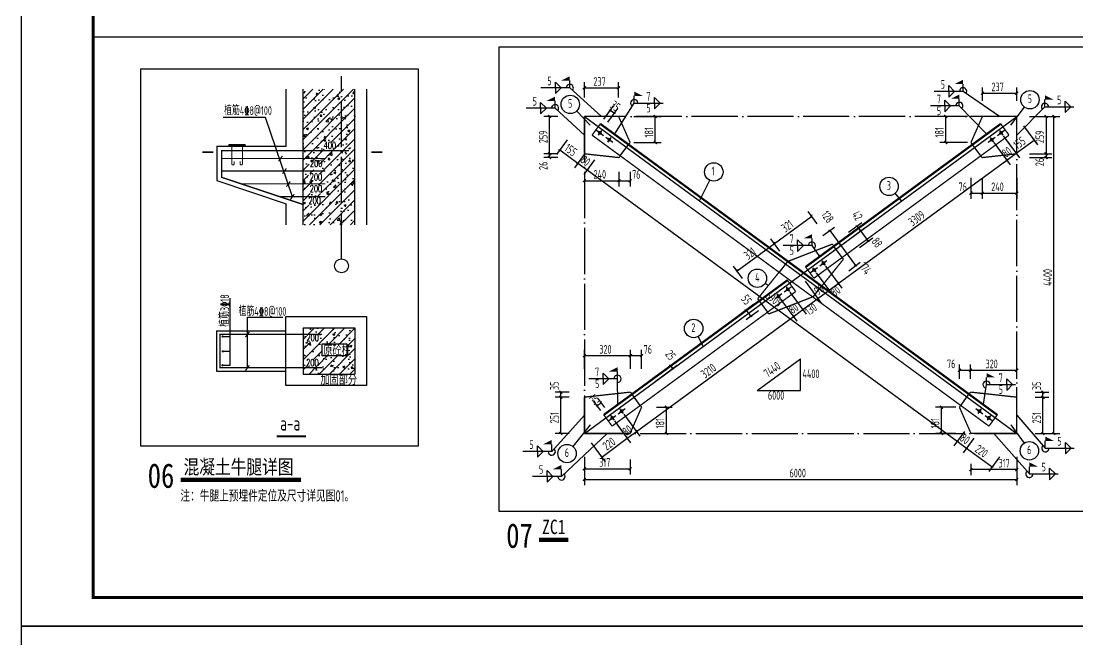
# Model space of a CAD drawing. Extents: x 10220221 to 10320221, y -710711 to -416711.
# Drawn here: x 10220221 to 10256883, y -627181 to -605711 of the extents above; entities that cross this region are included whole.
import ezdxf

# ---------------------------------------------------------------- set-up
doc = ezdxf.new("R2010")
doc.units = 0
doc.header["$LTSCALE"] = 1000
doc.header["$MEASUREMENT"] = 0
for name, pattern in [('2', [5, 1.5, -1, 1.5, -1]), ('34', [0]), ('DOTE', [2.42, 2, -0.2, 0.02, -0.2])]:
    doc.linetypes.add(name, pattern=pattern)
doc.layers.get('0').update_dxf_attribs({"color": 2})
for name, color, linetype in [('10', 253, 'Continuous'), ('180', 253, '2'), ('DIM_SYMB', 3, 'Continuous'), ('DOTE', 1, 'DOTE'), ('PUB_DIM', 3, 'Continuous'), ('PUB_TEXT', 7, 'Continuous'), ('PUB_TITLE', 4, 'Continuous'), ('尺寸标注', 253, 'Continuous'), ('尺寸线及数字', 253, 'Continuous'), ('总说明文字', 7, 'Continuous'), ('标注尺寸数字', 253, 'Continuous'), ('焊缝标注', 253, 'Continuous'), ('编号标注', 253, 'Continuous'), ('轴线__轴线号和轴圈', 3, 'Continuous'), ('附图框', 251, 'Continuous'), ('预制板', 1, 'Continuous')]:
    doc.layers.add(name, color=color, linetype=linetype)
doc.styles.add('BIANHAO', font='SIMHEI.TTF', dxfattribs={"width": 0.8})
doc.styles.add('STYLE1', font='TXT.shx', dxfattribs={"width": 0.7, "bigfont": 'FSK.shx'})
doc.styles.add('TSSD', font='tssdeng.shx', dxfattribs={"width": 0.7, "height": 300, "bigfont": 'tssdchn.shx'})
doc.styles.add('TSSD_Rein', font='Tssdeng.shx', dxfattribs={"width": 0.7, "bigfont": 'hztxt.shx'})
doc.styles.add('TUMING', font='SimSun.ttf', dxfattribs={"width": 0.8, "height": 500})

msp = doc.modelspace()

# ---------------------------------------------------------------- hatches: boundary and pattern name
h = msp.add_hatch()
h.set_pattern_fill('钢筋混凝土', color=256, scale=100)
h.set_pattern_definition([(45, (-11842.18, -52.98), (-176.776695, 176.776695), []), (50, (-11842.2, -53), (717.260183, -62.752135), [75, -825]), (355, (-11842.2, -53), (-138.751334, 752.192134), [60, -660]), (100.4514, (-11782.4, -58.2), (578.50938, 689.43954), [63.74019, -701.14211]), (46.1842, (-11842.2, 147), (1067.24105, -165.519014), [112.5, -1237.5]), (96.6356, (-11753.2, 133.2), (934.66271, 974.11787), [95.61029, -1051.713]), (351.1842, (-11842.2, 147), (934.66195, 974.1186), [90, -990]), (21, (-11742.2, 97), (596.907052, -402.61889), [75, -825]), (326, (-11742.2, 97), (243.31533, 725.150045), [60, -660]), (71.4514, (-11692.44, 63.5), (840.22263, 322.530497), [63.74019, -701.14211]), (37.5, (-11842.18, -52.98), (12.159855, 332.893854), [0, -652, 0, -670, 0, -662.5]), (7.5, (-11842.18, -52.98), (263.069537, 394.411712), [0, -382, 0, -637, 0, -252.5]), (327.5, (-12065.18, -52.98), (533.822436, -22.554872), [0, -250, 0, -780, 0, -1035]), (317.5, (-12165.2, -53), (583.18617, 100.104982), [0, -325, 0, -518, 0, -735])])
h.paths.add_polyline_path([(10230702, -610156), (10230702, -609925), (10231098, -609925), (10231098, -610156)])
h.paths.add_polyline_path([(10230194, -612094), (10230194, -611803), (10230512, -611803), (10230512, -612094)])
h.paths.add_polyline_path([(10230211, -611692), (10230211, -611403), (10230636, -611403), (10230636, -611692)])
h.paths.add_polyline_path([(10230187, -611003), (10230582, -611003), (10230582, -611256), (10230187, -611256)])
h.paths.add_polyline_path([(10231801, -608070), (10230001, -608070), (10230001, -612777), (10231801, -612777)])
h.paths.add_polyline_path([(10230213, -610603), (10230569, -610603), (10230569, -610869), (10230213, -610869)])
h = msp.add_hatch()
h.set_pattern_fill('ANSI31', color=256, scale=20)
h.set_pattern_definition([(45, (0, 0), (-22.4506403, 22.4506403), [])])
h.paths.add_polyline_path([(10227996, -609996), (10227436, -609996), (10227436, -610046), (10227996, -610046)])
h = msp.add_hatch()
h.set_pattern_fill('钢筋混凝土', color=256, scale=100)
h.set_pattern_definition([(45, (-14004.6, 1108), (-176.776695, 176.776695), []), (50, (-14004.6, 1108), (717.260183, -62.752135), [75, -825]), (355, (-14004.6, 1108), (-138.751334, 752.192134), [60, -660]), (100.4514, (-13944.8, 1102.8), (578.50938, 689.43954), [63.74019, -701.14211]), (46.1842, (-14004.6, 1308), (1067.24105, -165.519014), [112.5, -1237.5]), (96.6356, (-13915.7, 1294.2), (934.66271, 974.11787), [95.61029, -1051.713]), (351.1842, (-14004.6, 1308), (934.66195, 974.1186), [90, -990]), (21, (-13904.6, 1258), (596.907052, -402.61889), [75, -825]), (326, (-13904.6, 1258), (243.31533, 725.150045), [60, -660]), (71.4514, (-13854.85, 1224.45), (840.22263, 322.530497), [63.74019, -701.14211]), (37.5, (-14004.6, 1108), (12.159855, 332.893854), [0, -652, 0, -670, 0, -662.5]), (7.5, (-14004.6, 1108), (263.069537, 394.411712), [0, -382, 0, -637, 0, -252.5]), (327.5, (-14227.6, 1108), (533.822436, -22.554872), [0, -250, 0, -780, 0, -1035]), (317.5, (-14327.6, 1108), (583.18617, 100.104982), [0, -325, 0, -518, 0, -735])])
h.paths.add_polyline_path([(10230117, -616849), (10230117, -616612), (10230510, -616612), (10230510, -616849)], flags=16)
h.paths.add_polyline_path([(10230075, -617697), (10230075, -617473), (10230510, -617473), (10230510, -617697)], flags=16)
h.paths.add_polyline_path([(10231801, -616359), (10230001, -616359), (10230001, -617959), (10231801, -617959)])
h.paths.add_polyline_path([(10231521, -616907), (10231521, -617326), (10230663, -617326), (10230663, -616907)])
at = {"layer": '预制板'}
for points in [[(10227212, -616695, 1), (10227212, -616615, 1)], [(10227215, -617210, 1), (10227215, -617130, 1)], [(10227208, -617691, 1), (10227208, -617611, 1)]]:
    msp.add_hatch(color=256, dxfattribs=at).paths.add_polyline_path(points)

# ---------------------------------------------------------------- linework, layer by layer
for p, q in [((10230001, -612777), (10230001, -608070)), ((10231801, -612777), (10231801, -608070)), ((10228702, -609060), (10227226, -609060)), ((10229634, -611803, 0), (10228702, -609060)), ((10227477, -617649), (10227477, -615327)), ((10228075, -617739), (10228075, -615985)), ((10228075, -615985), (10229304, -615985)), ((10227001, -616459), (10229401, -616459)), ((10227001, -616459), (10227001, -617859)), ((10230001, -616359), (10231801, -616359)), ((10230001, -616359), (10230001, -617959)), ((10231801, -616359), (10231801, -617959)), ((10227211, -616656), (10227477, -616656)), ((10227211, -617160), (10227477, -617160)), ((10227211, -617649), (10227477, -617649)), ((10227001, -617859), (10229401, -617859)), ((10230001, -617959), (10231801, -617959))]:
    msp.add_line(p, q)
msp.add_lwpolyline([(10229401, -615959), (10232201, -615959), (10232201, -618359), (10229401, -618359), (10229401, -615959)])
msp.add_lwpolyline([(10230663, -616907), (10231521, -616907), (10231521, -617326), (10230663, -617326)], close=True)
at = {"layer": '10', "color": 253, "linetype": 'ByBlock'}
for p, q in [((10240181, -609500), (10240423, -609678)), ((10240361, -609508), (10240243, -609670)), ((10254099, -609678), (10254340, -609500)), ((10254160, -609508), (10254279, -609670)), ((10240504, -609737), (10240746, -609914)), ((10240684, -609745), (10240565, -609906)), ((10253776, -609914), (10254018, -609737)), ((10253838, -609745), (10253956, -609906)), ((10247933, -614199), (10248175, -614021)), ((10247995, -614029), (10248114, -614191)), ((10247611, -614435), (10247853, -614258)), ((10247673, -614266), (10247791, -614427)), ((10246376, -615341), (10246618, -615164)), ((10246437, -615172), (10246556, -615333)), ((10246698, -615105), (10246940, -614927)), ((10246760, -614935), (10246878, -615097)), ((10240933, -619332), (10241175, -619155)), ((10240995, -619163), (10241113, -619324)), ((10253347, -619155), (10253588, -619332)), ((10253527, -619163), (10253408, -619324)), ((10240611, -619569), (10240852, -619392)), ((10240672, -619400), (10240791, -619561)), ((10253669, -619392), (10253911, -619569)), ((10253849, -619400), (10253731, -619561))]:
    msp.add_line(p, q, dxfattribs=at)
at = {"layer": '10', "color": 1, "const_width": 45}
for points in [[(10240250, -609551), (10240272, -609629), (10240354, -609628), (10240332, -609549), (10240250, -609551)], [(10254167, -609628), (10254249, -609629), (10254272, -609551), (10254190, -609549), (10254167, -609628)], [(10240572, -609787), (10240595, -609866), (10240677, -609864), (10240654, -609785), (10240572, -609787)], [(10253844, -609864), (10253926, -609866), (10253949, -609787), (10253867, -609785), (10253844, -609864)], [(10248002, -614149), (10248084, -614150), (10248107, -614072), (10248025, -614070), (10248002, -614149)], [(10247679, -614385), (10247761, -614387), (10247784, -614308), (10247702, -614306), (10247679, -614385)], [(10246767, -615054), (10246849, -615056), (10246872, -614978), (10246790, -614976), (10246767, -615054)], [(10246444, -615291), (10246526, -615293), (10246549, -615214), (10246467, -615212), (10246444, -615291)], [(10241002, -619282), (10241084, -619284), (10241106, -619205), (10241024, -619203), (10241002, -619282)], [(10253415, -619205), (10253438, -619284), (10253520, -619282), (10253497, -619203), (10253415, -619205)], [(10240679, -619519), (10240761, -619521), (10240784, -619442), (10240702, -619440), (10240679, -619519)], [(10253738, -619442), (10253760, -619521), (10253842, -619519), (10253820, -619440), (10253738, -619442)]]:
    msp.add_lwpolyline(points, dxfattribs=at)
at = {"layer": '10', "const_width": 15}
for points in [[(10240310, -609589, 1), (10240295, -609589, 1), (10240310, -609589, 1)], [(10254227, -609589, 1), (10254212, -609589, 1), (10254227, -609589, 1)], [(10240632, -609826, 1), (10240617, -609826, 1), (10240632, -609826, 1)], [(10253904, -609826, 1), (10253889, -609826, 1), (10253904, -609826, 1)], [(10247739, -614347, 1), (10247724, -614347, 1), (10247739, -614347, 1)], [(10248062, -614110, 1), (10248047, -614110, 1), (10248062, -614110, 1)], [(10246827, -615016, 1), (10246812, -615016, 1), (10246827, -615016, 1)], [(10246504, -615253, 1), (10246489, -615253, 1), (10246504, -615253, 1)], [(10240739, -619480, 1), (10240724, -619480, 1), (10240739, -619480, 1)], [(10241062, -619244, 1), (10241047, -619244, 1), (10241062, -619244, 1)], [(10253475, -619244, 1), (10253460, -619244, 1), (10253475, -619244, 1)], [(10253798, -619480, 1), (10253783, -619480, 1), (10253798, -619480, 1)]]:
    msp.add_lwpolyline(points, format="xyb", close=True, dxfattribs=at)
at = {"layer": '180', "color": 253, "linetype": 'ByBlock'}
for p, q in [((10239761, -609017), (10254761, -620017)), ((10239761, -620017), (10254761, -609017)), ((10245761, -618530), (10247261, -617430)), ((10247261, -618530), (10247261, -617430)), ((10245761, -618530), (10247261, -618530))]:
    msp.add_line(p, q, dxfattribs=at)
at = {"layer": '180', "color": 2, "linetype": 'ByBlock'}
for p, q in [((10241008, -610386), (10241303, -609982)), ((10253514, -610386), (10253218, -609982)), ((10248704, -613913), (10248408, -613510)), ((10246814, -614052), (10246515, -614424)), ((10246839, -614042), (10246814, -614052)), ((10247707, -615270), (10248006, -614898)), ((10245818, -615409), (10246114, -615812)), ((10247682, -615280), (10247707, -615270)), ((10241703, -619047), (10241408, -618643)), ((10252818, -619047), (10253114, -618643))]:
    msp.add_line(p, q, dxfattribs=at)
at = {"layer": '180', "color": 2, "const_width": 45}
for points in [[(10240950, -609017), (10239761, -609017)], [(10239761, -609017), (10239761, -610314)], [(10240324, -609264), (10240028, -609667)], [(10240306, -609288), (10254076, -619386)], [(10241348, -609922), (10240950, -609017)], [(10247446, -614253), (10254216, -609288)], [(10253174, -609922), (10253572, -609017)], [(10253572, -609017), (10254761, -609017)], [(10254494, -609667), (10254198, -609264)], [(10254761, -609017), (10254761, -610314)], [(10241303, -609982), (10241348, -609922)], [(10253218, -609982), (10253174, -609922)], [(10239761, -610314), (10240963, -610446)], [(10240963, -610446), (10241008, -610386)], [(10253558, -610446), (10253514, -610386)], [(10254761, -610314), (10253558, -610446)], [(10248364, -613449), (10246839, -614042)], [(10248408, -613510), (10248364, -613449)], [(10248006, -614898), (10248748, -613974)], [(10248748, -613974), (10248704, -613913)], [(10246515, -614424), (10245774, -615349)], [(10247428, -614228), (10247724, -614632)], [(10240445, -619386), (10246815, -614715)], [(10247093, -615094), (10246798, -614691)], [(10245774, -615349), (10245818, -615409)], [(10246158, -615873), (10247682, -615280)], [(10246114, -615812), (10246158, -615873)], [(10241363, -618583), (10239761, -618759)], [(10239761, -618759), (10239761, -620017)], [(10241408, -618643), (10241363, -618583)], [(10253114, -618643), (10253158, -618583)], [(10253158, -618583), (10254761, -618759)], [(10254761, -618759), (10254761, -620017)], [(10241347, -620017), (10241748, -619107)], [(10241748, -619107), (10241703, -619047)], [(10252774, -619107), (10252818, -619047)], [(10253174, -620017), (10252774, -619107)], [(10240428, -619362), (10240723, -619765)], [(10253798, -619765), (10254094, -619362)], [(10239761, -620017), (10241347, -620017)], [(10254761, -620017), (10253174, -620017)]]:
    msp.add_lwpolyline(points, dxfattribs=at)
at = {"layer": '180', "color": 2, "linetype": '34', "const_width": 45}
for points in [[(10254094, -619362), (10240324, -609264)], [(10254198, -609264), (10247428, -614228)], [(10240028, -609667), (10253798, -619765)], [(10247724, -614632), (10254494, -609667)], [(10246798, -614691), (10240428, -619362)], [(10240723, -619765), (10247093, -615094)]]:
    msp.add_lwpolyline(points, dxfattribs=at)
at = {"layer": 'DIM_SYMB', "const_width": 50}
for points in [[(10226894, -610257), (10226512, -610257)], [(10232752, -610257), (10232370, -610257)]]:
    msp.add_lwpolyline(points, dxfattribs=at)
at = {"layer": 'DIM_SYMB', "color": 6, "const_width": 70}
msp.add_lwpolyline([(10229083, -620118), (10230104, -620118)], dxfattribs=at)
at = {"layer": 'DIM_SYMB', "color": 3, "const_width": 143}
for points in [[(10225754, -621627), (10229930, -621627)], [(10238192, -623708), (10239208, -623708)]]:
    msp.add_lwpolyline(points, dxfattribs=at)
at = {"layer": 'DOTE', "ltscale": 0.8}
for p, q in [((10231336, -613960, 1), (10231336, -607621)), ((10254761, -609017), (10239761, -609017)), ((10239761, -609017), (10239761, -620017)), ((10254761, -620017), (10254761, -609017)), ((10239761, -620017), (10254761, -620017))]:
    msp.add_line(p, q, dxfattribs=at)
at = {"layer": 'PUB_DIM', "const_width": 45}
for points in [[(10229286, -610389), (10229154, -610571)], [(10228137, -616493), (10228005, -616675)], [(10228137, -617653), (10228005, -617835)]]:
    msp.add_lwpolyline(points, dxfattribs=at)
at = {"layer": 'PUB_DIM', "const_width": 45, "elevation": 0}
for points in [[(10229423, -610822), (10229291, -611004)], [(10229560, -611271), (10229428, -611453)], [(10229696, -611717), (10229565, -611899)]]:
    msp.add_lwpolyline(points, dxfattribs=at)
at = {"layer": 'PUB_TITLE'}
for points in [[(10220221, -626711), (10320221, -626711), (10320221, -584711), (10220221, -584711)], [(10220221, -668711), (10320221, -668711), (10320221, -626711), (10220221, -626711)]]:
    msp.add_lwpolyline(points, close=True, dxfattribs=at)
at = {"layer": 'PUB_TITLE', "const_width": 100}
msp.add_lwpolyline([(10222721, -625711), (10319221, -625711), (10319221, -585711), (10222721, -585711)], close=True, dxfattribs=at)
at = {"layer": '尺寸标注', "color": 253, "linetype": 'ByBlock'}
for p, q in [((10239761, -608358), (10239761, -607826)), ((10240950, -608358), (10240950, -607826)), ((10253572, -608480), (10253572, -608012)), ((10254761, -608480), (10254761, -608012)), ((10240435, -609112), (10240780, -608641)), ((10240576, -609216), (10240921, -608745)), ((10238845, -609017), (10238355, -609017)), ((10241473, -609017), (10242423, -609017)), ((10253049, -609017), (10252099, -609017)), ((10255210, -609017), (10255979, -609017)), ((10255491, -609017), (10256254, -609017)), ((10255002, -609346), (10255480, -609998)), ((10239162, -609833), (10238791, -610338)), ((10241473, -609922), (10242423, -609922)), ((10253049, -609922), (10252099, -609922)), ((10253971, -609926), (10254533, -610693)), ((10253971, -609926), (10254533, -610693)), ((10254293, -609690), (10254855, -610456)), ((10254377, -609804), (10254855, -610456)), ((10238845, -610314), (10238355, -610314)), ((10239787, -610292), (10239416, -610797)), ((10255210, -610314), (10255979, -610314)), ((10238845, -610446), (10238355, -610446)), ((10240109, -610528), (10239739, -611033)), ((10255210, -610446), (10255979, -610446)), ((10239761, -610943), (10239761, -611448)), ((10240963, -610943), (10240963, -611448)), ((10241348, -610943), (10241348, -611448)), ((10253174, -611145), (10253174, -611879)), ((10253558, -611145), (10253558, -611879)), ((10254761, -611145), (10254761, -611879)), ((10247843, -612739), (10247530, -612313)), ((10248040, -613153), (10248440, -612859)), ((10248926, -613037), (10249383, -612702)), ((10249049, -613205), (10249507, -612870)), ((10246548, -613689), (10246235, -613263)), ((10249311, -613561), (10249768, -613226)), ((10248418, -613668), (10248818, -613375)), ((10248934, -614371), (10249334, -614078)), ((10245253, -614638), (10244940, -614212)), ((10247806, -614447), (10248368, -615214)), ((10247806, -614447), (10248368, -615214)), ((10248128, -614211), (10248690, -614977)), ((10248128, -614211), (10248690, -614977)), ((10247418, -614732), (10247980, -615498)), ((10247418, -614732), (10247980, -615498)), ((10246893, -615117), (10247455, -615883)), ((10246893, -615117), (10247455, -615883)), ((10245645, -615536), (10245212, -615853)), ((10246571, -615353), (10247132, -616119)), ((10246571, -615353), (10247132, -616119)), ((10245808, -615758), (10245375, -616075)), ((10239761, -617771), (10239761, -617119)), ((10241363, -617771), (10241363, -617119)), ((10241748, -617771), (10241748, -617119)), ((10242141, -618105), (10242907, -617544)), ((10242220, -618213), (10242986, -617651)), ((10252774, -618124), (10252774, -617624)), ((10253158, -618124), (10253158, -617624)), ((10254761, -618124), (10254761, -617624)), ((10239232, -618583), (10238744, -618583)), ((10239232, -618759), (10238744, -618759)), ((10240470, -619123), (10240225, -618789)), ((10255404, -618583), (10255873, -618583)), ((10255404, -618759), (10255873, -618759)), ((10240329, -619227), (10240084, -618893)), ((10242260, -619107), (10242807, -619107)), ((10252649, -619107), (10251949, -619107)), ((10240805, -619581), (10241367, -620347)), ((10241128, -619345), (10241690, -620111)), ((10241128, -619345), (10241690, -620111)), ((10240889, -619695), (10241367, -620347)), ((10252952, -619946), (10252582, -620451)), ((10239232, -620017), (10238744, -620017)), ((10242260, -620017), (10242807, -620017)), ((10252649, -620017), (10251949, -620017)), ((10253275, -620183), (10252904, -620688)), ((10255404, -620017), (10255873, -620017)), ((10255491, -620017), (10256254, -620017)), ((10240002, -620346), (10240480, -620998)), ((10239761, -620830), (10239761, -621813)), ((10239761, -620925), (10239761, -621445)), ((10241347, -620925), (10241347, -621445)), ((10254162, -620833), (10253791, -621338)), ((10254761, -620830), (10254761, -621813)), ((10253174, -621068), (10253174, -621471)), ((10254761, -621068), (10254761, -621471))]:
    msp.add_line(p, q, dxfattribs=at)
at = {"layer": '尺寸标注'}
for p, q in [((10239761, -608026), (10240950, -608026)), ((10253572, -608212), (10254761, -608212)), ((10240662, -608803), (10240803, -608906)), ((10238555, -610314), (10238555, -609017)), ((10242223, -609922), (10242223, -609017)), ((10252299, -609922), (10252299, -609017)), ((10255779, -609017), (10255779, -610314)), ((10256054, -620017), (10256054, -609017)), ((10254737, -610295), (10255362, -609836)), ((10238555, -610446), (10238555, -610314)), ((10238910, -610177), (10239535, -610636)), ((10254414, -610531), (10254737, -610295)), ((10255779, -610314), (10255779, -610446)), ((10239535, -610636), (10239857, -610872)), ((10248572, -614816), (10254414, -610531)), ((10239857, -610872), (10252700, -620290)), ((10239761, -611248), (10240963, -611248)), ((10240963, -611248), (10241348, -611248)), ((10253174, -611679), (10253558, -611679)), ((10253558, -611679), (10254761, -611679)), ((10246353, -613424), (10247649, -612474)), ((10248279, -612978), (10248657, -613493)), ((10249222, -612820), (10249345, -612988)), ((10249345, -612988), (10249606, -613344)), ((10245058, -614374), (10246353, -613424)), ((10248657, -613493), (10249172, -614196)), ((10248249, -615052), (10248572, -614816)), ((10247862, -615336), (10248249, -615052)), ((10247337, -615722), (10247862, -615336)), ((10245374, -615735), (10245536, -615957)), ((10247014, -615958), (10247337, -615722)), ((10241571, -619949), (10247014, -615958)), ((10239761, -617319), (10241363, -617319)), ((10241363, -617319), (10241748, -617319)), ((10242746, -617662), (10242825, -617770)), ((10252774, -617824), (10253158, -617824)), ((10253158, -617824), (10254761, -617824)), ((10238944, -618759), (10238944, -618583)), ((10238944, -620017), (10238944, -618759)), ((10255673, -618759), (10255673, -618583)), ((10255673, -620017), (10255673, -618759)), ((10240202, -619054), (10240343, -618951)), ((10242607, -620017), (10242607, -619107)), ((10252149, -620017), (10252149, -619107)), ((10241249, -620186), (10241571, -619949)), ((10240362, -620836), (10241249, -620186)), ((10252700, -620290), (10253023, -620527)), ((10253023, -620527), (10253910, -621177)), ((10239761, -621245), (10241347, -621245)), ((10254761, -621271), (10253174, -621271)), ((10239761, -621613), (10254761, -621613))]:
    msp.add_line(p, q, dxfattribs=at)
at = {"layer": '尺寸标注', "const_width": 45}
for points in [[(10239711, -608076), (10239811, -607976)], [(10240900, -608076), (10241000, -607976)], [(10253522, -608262), (10253622, -608162)], [(10254711, -608262), (10254811, -608162)], [(10238505, -608967), (10238605, -609067)], [(10240711, -608795), (10240612, -608810)], [(10240852, -608899), (10240753, -608914)], [(10242173, -608967), (10242273, -609067)], [(10252249, -608967), (10252349, -609067)], [(10255729, -608967), (10255829, -609067)], [(10256004, -608967), (10256104, -609067)], [(10242173, -609872), (10242273, -609972)], [(10252249, -609872), (10252349, -609972)], [(10255369, -609787), (10255354, -609886)], [(10238505, -610264), (10238605, -610364)], [(10238505, -610396), (10238605, -610496)], [(10238959, -610170), (10238860, -610185)], [(10254745, -610245), (10254729, -610344)], [(10254745, -610245), (10254729, -610344)], [(10255729, -610264), (10255829, -610364)], [(10255729, -610396), (10255829, -610496)], [(10239584, -610628), (10239485, -610643)], [(10254422, -610482), (10254407, -610581)], [(10254422, -610482), (10254407, -610581)], [(10239907, -610864), (10239808, -610880)], [(10239711, -611298), (10239811, -611198)], [(10240913, -611298), (10241013, -611198)], [(10241298, -611298), (10241398, -611198)], [(10253124, -611729), (10253224, -611629)], [(10253508, -611729), (10253608, -611629)], [(10254711, -611729), (10254811, -611629)], [(10247656, -612425), (10247641, -612524)], [(10248328, -612985), (10248230, -612970)], [(10249272, -612827), (10249173, -612812)], [(10249395, -612996), (10249296, -612980)], [(10246361, -613375), (10246346, -613473)], [(10249656, -613352), (10249557, -613336)], [(10248706, -613500), (10248607, -613485)], [(10245066, -614324), (10245051, -614423)], [(10249222, -614204), (10249123, -614188)], [(10248580, -614766), (10248564, -614865)], [(10248580, -614766), (10248564, -614865)], [(10248257, -615003), (10248242, -615102)], [(10248257, -615003), (10248242, -615102)], [(10247869, -615287), (10247854, -615386)], [(10247869, -615287), (10247854, -615386)], [(10245423, -615743), (10245324, -615727)], [(10247022, -615909), (10247006, -616008)], [(10247022, -615909), (10247006, -616008)], [(10247344, -615672), (10247329, -615771)], [(10247344, -615672), (10247329, -615771)], [(10245586, -615964), (10245487, -615949)], [(10239711, -617369), (10239811, -617269)], [(10241313, -617369), (10241413, -617269)], [(10241698, -617369), (10241798, -617269)], [(10242796, -617669), (10242697, -617654)], [(10242875, -617777), (10242776, -617762)], [(10252724, -617874), (10252824, -617774)], [(10253108, -617874), (10253208, -617774)], [(10254711, -617874), (10254811, -617774)], [(10238894, -618533), (10238994, -618633)], [(10238894, -618709), (10238994, -618809)], [(10255623, -618533), (10255723, -618633)], [(10255623, -618709), (10255723, -618809)], [(10240210, -619005), (10240194, -619104)], [(10240351, -618901), (10240336, -619000)], [(10242557, -619057), (10242657, -619157)], [(10252099, -619057), (10252199, -619157)], [(10238894, -619967), (10238994, -620067)], [(10241579, -619900), (10241564, -619999)], [(10241579, -619900), (10241564, -619999)], [(10242557, -619967), (10242657, -620067)], [(10252099, -619967), (10252199, -620067)], [(10255623, -619967), (10255723, -620067)], [(10256004, -619967), (10256104, -620067)], [(10241257, -620136), (10241241, -620235)], [(10241257, -620136), (10241241, -620235)], [(10252750, -620283), (10252651, -620298)], [(10253072, -620519), (10252973, -620534)], [(10240369, -620787), (10240354, -620886)], [(10239711, -621295), (10239811, -621195)], [(10241297, -621295), (10241397, -621195)], [(10253124, -621321), (10253224, -621221)], [(10253959, -621170), (10253860, -621185)], [(10254711, -621321), (10254811, -621221)], [(10239711, -621663), (10239811, -621563)], [(10254711, -621663), (10254811, -621563)]]:
    msp.add_lwpolyline(points, dxfattribs=at)
at = {"layer": '尺寸线及数字'}
for p, q in [((10229416, -610046), (10229416, -608070)), ((10232216, -612777), (10232216, -608070)), ((10227016, -610046, 0), (10229416, -610046)), ((10227016, -610046, 0), (10227016, -611246, 0)), ((10227436, -609996, 0), (10227996, -609996, 0)), ((10227436, -610046), (10227436, -609996)), ((10227996, -610046), (10227996, -609996)), ((10227016, -611246, 0), (10229416, -612046)), ((10229416, -612777), (10229416, -612046))]:
    msp.add_line(p, q, dxfattribs=at)
at = {"layer": '焊缝标注', "color": 253, "linetype": 'ByBlock'}
for p, q in [((10238957, -608026), (10238757, -607826)), ((10238757, -608026), (10238757, -607826)), ((10239257, -608026), (10239257, -607776)), ((10239257, -608026), (10238257, -608026)), ((10238957, -608026), (10238757, -608226)), ((10238757, -608026), (10238757, -608226)), ((10252902, -608147), (10251902, -608147)), ((10252602, -608147), (10252402, -607947)), ((10252402, -608147), (10252402, -607947)), ((10252602, -608147), (10252402, -608347)), ((10252402, -608147), (10252402, -608347)), ((10252902, -608147), (10252902, -607897)), ((10238445, -608732), (10238245, -608532)), ((10238245, -608732), (10238245, -608532)), ((10238745, -608732), (10238745, -608482)), ((10241492, -608558), (10241492, -608308)), ((10241492, -608558), (10242492, -608558)), ((10242192, -608358), (10242392, -608558)), ((10242192, -608558), (10242192, -608358)), ((10242192, -608758), (10242392, -608558)), ((10242192, -608558), (10242192, -608758)), ((10252469, -608655), (10252269, -608455)), ((10252269, -608655), (10252269, -608455)), ((10252769, -608655), (10252769, -608405)), ((10255742, -608686), (10255742, -608436)), ((10256442, -608486), (10256642, -608686)), ((10256442, -608686), (10256442, -608486)), ((10238745, -608732), (10237745, -608732)), ((10238445, -608732), (10238245, -608932)), ((10238245, -608732), (10238245, -608932)), ((10252769, -608655), (10251769, -608655)), ((10252469, -608655), (10252269, -608855)), ((10252269, -608655), (10252269, -608855)), ((10255742, -608686), (10256742, -608686)), ((10256442, -608886), (10256642, -608686)), ((10256442, -608686), (10256442, -608886)), ((10247360, -613500), (10247160, -613300)), ((10247160, -613500), (10247160, -613300)), ((10247660, -613500), (10247660, -613250)), ((10247660, -613500), (10246660, -613500)), ((10247360, -613500), (10247160, -613700)), ((10247160, -613500), (10247160, -613700)), ((10240612, -618123), (10240412, -617923)), ((10240412, -618123), (10240412, -617923)), ((10240912, -618123), (10240912, -617873)), ((10253715, -618324), (10253715, -618074)), ((10240912, -618123), (10239912, -618123)), ((10240612, -618123), (10240412, -618323)), ((10240412, -618123), (10240412, -618323)), ((10253715, -618324), (10254715, -618324)), ((10254415, -618124), (10254615, -618324)), ((10254415, -618324), (10254415, -618124)), ((10254415, -618524), (10254615, -618324)), ((10254415, -618324), (10254415, -618524)), ((10255754, -620529), (10255754, -620279)), ((10238631, -620646), (10237631, -620646)), ((10238331, -620646), (10238131, -620446)), ((10238131, -620646), (10238131, -620446)), ((10238331, -620646), (10238131, -620846)), ((10238131, -620646), (10238131, -620846)), ((10238631, -620646), (10238631, -620396)), ((10255754, -620529), (10256754, -620529)), ((10256454, -620329), (10256654, -620529)), ((10256454, -620529), (10256454, -620329)), ((10256454, -620729), (10256654, -620529)), ((10256454, -620529), (10256454, -620729)), ((10238666, -621509), (10238466, -621309)), ((10238466, -621509), (10238466, -621309)), ((10238966, -621509), (10238966, -621259)), ((10255203, -621423), (10255203, -621173)), ((10255903, -621223), (10256103, -621423)), ((10255903, -621423), (10255903, -621223)), ((10238966, -621509), (10237966, -621509)), ((10238666, -621509), (10238466, -621709)), ((10238466, -621509), (10238466, -621709)), ((10255203, -621423), (10256203, -621423)), ((10255903, -621623), (10256103, -621423)), ((10255903, -621423), (10255903, -621623))]:
    msp.add_line(p, q, dxfattribs=at)
at = {"layer": '焊缝标注'}
for p, q in [((10240355, -609017), (10239257, -608026)), ((10254166, -609017), (10252902, -608147)), ((10240813, -609623), (10241492, -608558)), ((10239761, -609665), (10238745, -608732)), ((10253708, -609623), (10252769, -608655)), ((10254761, -609665), (10255742, -608686)), ((10247927, -613881), (10247660, -613500)), ((10240918, -619003), (10240912, -618123)), ((10253604, -619003), (10253715, -618324)), ((10239761, -619388), (10238631, -620646)), ((10254761, -619388), (10255754, -620529)), ((10240554, -620017), (10238966, -621509)), ((10253967, -620017), (10255203, -621423))]:
    msp.add_line(p, q, dxfattribs=at)
for centre, start, end in [((10239257, -608026), 317.9693, 180), ((10252902, -608147), 325.4849, 180), ((10241492, -608558), 0, 237.5038), ((10252769, -608655), 314.1152, 180), ((10255742, -608686), 0, 224.9315), ((10238745, -608732), 317.4249, 180), ((10247660, -613500), 305.014, 180), ((10240912, -618123), 270.3564, 180), ((10253715, -618324), 0, 260.725), ((10238631, -620646), 180, 48.0692), ((10255754, -620529), 131.0427, 0), ((10255203, -621423), 131.2965, 0), ((10238966, -621509), 180, 43.2136)]:
    msp.add_arc(centre, 125, start, end, dxfattribs=at)
for points in [[(10239257, -607776), (10238957, -607776), (10239257, -607626)], [(10252902, -607897), (10252602, -607897), (10252902, -607747)], [(10241492, -608308), (10241792, -608308), (10241492, -608158)], [(10238745, -608482), (10238445, -608482), (10238745, -608332)], [(10252769, -608405), (10252469, -608405), (10252769, -608255)], [(10255742, -608436), (10256042, -608436), (10255742, -608286)], [(10240355, -609017), (10240291, -608939), (10240271, -608961)], [(10254166, -609017), (10254092, -608948), (10254075, -608972)], [(10239761, -609665), (10239697, -609587), (10239677, -609609)], [(10240813, -609623), (10240880, -609547), (10240855, -609531)], [(10253708, -609623), (10253649, -609541), (10253628, -609562)], [(10254761, -609665), (10254842, -609605), (10254821, -609584)], [(10247660, -613250), (10247360, -613250), (10247660, -613100)], [(10247927, -613881), (10247882, -613791), (10247857, -613808)], [(10240912, -617873), (10240612, -617873), (10240912, -617723)], [(10253715, -618074), (10254015, -618074), (10253715, -617924)], [(10240918, -619003), (10240932, -618903), (10240902, -618903)], [(10253604, -619003), (10253635, -618906), (10253605, -618902)], [(10239761, -619388), (10239683, -619452), (10239705, -619472)], [(10254761, -619388), (10254815, -619473), (10254838, -619453)], [(10238631, -620396), (10238331, -620396), (10238631, -620246)], [(10240554, -620017), (10240471, -620074), (10240492, -620096)], [(10253967, -620017), (10254022, -620102), (10254045, -620082)], [(10255754, -620279), (10256054, -620279), (10255754, -620129)], [(10255203, -621173), (10255503, -621173), (10255203, -621023)], [(10238966, -621259), (10238666, -621259), (10238966, -621109)]]:
    msp.add_solid(points, dxfattribs=at)
at = {"layer": '编号标注', "color": 253, "linetype": 'ByBlock'}
for p, q in [((10239961, -609317), (10239495, -608831)), ((10254561, -609317), (10255029, -608694)), ((10243753, -611944), (10244110, -611230)), ((10250769, -611944), (10250544, -611686)), ((10246144, -614887), (10246031, -614811)), ((10243884, -616993), (10243705, -616658)), ((10239961, -619717), (10239361, -620467)), ((10254561, -619717), (10255016, -620359))]:
    msp.add_line(p, q, dxfattribs=at)
at = {"layer": '编号标注', "const_width": 10}
for points in [[(10239966, -609317, 1), (10239956, -609317, 1), (10239966, -609317, 1)], [(10254566, -609317, 1), (10254556, -609317, 1), (10254566, -609317, 1)], [(10243758, -611944, 1), (10243748, -611944, 1), (10243758, -611944, 1)], [(10250774, -611944, 1), (10250764, -611944, 1), (10250774, -611944, 1)], [(10246149, -614887, 1), (10246139, -614887, 1), (10246149, -614887, 1)], [(10243889, -616993, 1), (10243879, -616993, 1), (10243889, -616993, 1)], [(10239966, -619717, 1), (10239956, -619717, 1), (10239966, -619717, 1)], [(10254566, -619717, 1), (10254556, -619717, 1), (10254566, -619717, 1)]]:
    msp.add_lwpolyline(points, format="xyb", close=True, dxfattribs=at)
at = {"layer": '编号标注'}
for centre in [(10255221, -608438), (10239273, -608600), (10244253, -610944), (10250334, -611445), (10245766, -614632), (10243554, -616376), (10255201, -620620), (10239161, -620717)]:
    msp.add_circle(centre, 320, dxfattribs=at)
at = {"layer": '轴线__轴线号和轴圈'}
msp.add_circle((10231336, -614200, 1), 240, dxfattribs=at)
at = {"layer": '附图框'}
msp.add_line((10222721, -606257), (10312221, -606257), dxfattribs=at)
for points in [[(10236802, -606607), (10281532, -606607), (10281532, -622732), (10236802, -622732)], [(10224372, -607362), (10233995, -607362), (10233995, -620455), (10224372, -620455)]]:
    msp.add_lwpolyline(points, close=True, dxfattribs=at)
at = {"layer": '预制板', "elevation": 0}
for points, const_width in [([(10227530, -610046), (10227530, -610661)], 36), ([(10227897, -610046), (10227897, -610661)], 36), ([(10231599, -610203), (10227175, -610203), (10227175, -611130), (10230001, -612072)], 45), ([(10227175, -610477), (10230772, -610477)], 45), ([(10227610, -610581), (10227610, -610661)], 36), ([(10227817, -610581), (10227817, -610661)], 36), ([(10227175, -610908), (10230772, -610908)], 45), ([(10227855, -611357), (10230772, -611357)], 45), ([(10229195, -611803), (10230772, -611803)], 45)]:
    msp.add_lwpolyline(points, dxfattribs=dict(at, const_width=const_width))
at = {"layer": '预制板', "const_width": 36, "elevation": 0}
for points in [[(10227530, -610661, 1), (10227610, -610661)], [(10227897, -610661, -1), (10227817, -610661)]]:
    msp.add_lwpolyline(points, format="xyb", dxfattribs=at)
at = {"layer": '预制板', "const_width": 45}
msp.add_lwpolyline([(10230659, -617739), (10227121, -617739), (10227121, -616579), (10230659, -616579)], dxfattribs=at)

# ---------------------------------------------------------------- texts
at = {"width": 0.7}
for s, height, style, p in [('400', 240, 'STYLE1', (10230717, -610137)), ('200', 240, 'STYLE1', (10230241, -610770)), ('200', 240, 'STYLE1', (10230234, -611236)), ('200', 240, 'STYLE1', (10230234, -611645)), ('200', 240, 'STYLE1', (10230187, -612057)), ('200', 240, 'STYLE1', (10230120, -616817)), ('原砼柱', 350, 'TSSD', (10230703, -617305)), ('200', 240, 'STYLE1', (10230111, -617684)), ('加固部分', 350, 'TSSD', (10230603, -618334))]:
    msp.add_text(s, height=height, dxfattribs=dict(at, style=style)).set_placement(p)
at = {"layer": '180', "style": 'TSSD', "width": 0.7}
msp.add_text('7440', height=300, rotation=36.2536, dxfattribs=at).set_placement((10246126, -618097))
for s, p in [('4400', (10247331, -618097)), ('6000', (10246131, -618847))]:
    msp.add_text(s, height=300, dxfattribs=at).set_placement(p)
at = {"layer": 'DIM_SYMB', "color": 7, "style": 'TUMING', "width": 0.8}
for s, p in [('混凝土牛腿详图', (10225856, -621429)), ('ZC1', (10238294, -623510))]:
    msp.add_text(s, height=499.4, dxfattribs=at).set_placement(p)
at = {"layer": 'PUB_TEXT', "style": 'BIANHAO', "width": 0.8}
for s, p in [('06', (10224612, -621906)), ('07', (10237050, -623987))]:
    msp.add_text(s, height=848.9, dxfattribs=at).set_placement(p)
at = {"layer": '尺寸标注', "style": 'TSSD', "width": 0.7}
for s, p in [('237', (10240075, -607956)), ('237', (10253886, -608142)), ('240', (10240082, -611178)), ('76', (10241418, -611178)), ('76', (10252744, -611609)), ('240', (10253879, -611609)), ('320', (10240282, -617249)), ('76', (10241818, -617249)), ('76', (10252344, -617754)), ('320', (10253680, -617754)), ('317', (10240274, -621175)), ('317', (10254131, -621201)), ('6000', (10246881, -621543))]:
    msp.add_text(s, height=300, dxfattribs=at).set_placement(p)
for s, rotation, p in [('35', 323.7464, (10240629, -608691)), ('259', 90, (10238485, -609945)), ('181', 90, (10242153, -609749)), ('181', 90, (10252229, -609749)), ('259', 90, (10255709, -609945)), ('155', 323.7462, (10239038, -610184)), ('155', 36.2538, (10254782, -610175)), ('80', 323.746, (10239592, -610591)), ('80', 36.2539, (10254389, -610463)), ('26', 90, (10238485, -610876)), ('26', 90, (10255709, -610744)), ('321', 36.2538, (10246734, -613058)), ('128', 306.254, (10247963, -612428)), ('42', 306.2537, (10249024, -612432)), ('3309', 36.2539, (10251145, -612842)), ('88', 306.2538, (10249704, -613359)), ('321', 36.2538, (10245439, -614008)), ('174', 306.254, (10249270, -614211)), ('4400', 90, (10255984, -614897)), ('55', 306.2537, (10245176, -615347)), ('6905', 323.7464, (10246014, -615300)), ('96', 36.254, (10247869, -615244)), ('80', 36.2536, (10248446, -615286)), ('80', 36.2535, (10246989, -615890)), ('130', 36.2538, (10247554, -615941)), ('25', 306.254, (10242548, -617274)), ('3210', 36.2539, (10243945, -618122)), ('35', 90, (10238874, -618513)), ('35', 90, (10255603, -618513)), ('35', 36.2536, (10240086, -619052)), ('251', 90, (10238874, -619668)), ('181', 90, (10242537, -619842)), ('181', 90, (10252079, -619842)), ('251', 90, (10255603, -619668)), ('80', 36.254, (10241224, -620118)), ('220', 36.2541, (10240538, -620620)), ('80', 323.7464, (10252758, -620246)), ('220', 323.7463, (10253282, -620630))]:
    msp.add_text(s, height=300, rotation=rotation, dxfattribs=at).set_placement(p)
at = {"layer": '总说明文字', "width": 0.7}
for s, height, style, p in [('a-a', 500, 'TSSD_Rein', (10229207, -619916)), ('注：牛腿上预埋件定位及尺寸详见图01。', 400, 'TSSD', (10225747, -622385))]:
    msp.add_text(s, height=height, dxfattribs=dict(at, style=style)).set_placement(p)
at = {"layer": '标注尺寸数字', "style": 'TSSD', "width": 0.7}
for p in [(10227264, -608965), (10227766, -615934)]:
    msp.add_text('植筋4%%1328@100', height=300, dxfattribs=at).set_placement(p)
msp.add_text('植筋3%%13218', height=300, rotation=90, dxfattribs=at).set_placement((10227433, -616317))
at = {"layer": '焊缝标注', "style": 'TSSD', "width": 0.7}
for s, p in [('5', (10238477, -607936)), ('5', (10252122, -608057)), ('7', (10241912, -608468)), ('5', (10237965, -608642)), ('5', (10241912, -608878)), ('7', (10251989, -608565)), ('5', (10256162, -608596)), ('5', (10251989, -608975)), ('7', (10246880, -613410)), ('5', (10246880, -613820)), ('7', (10240132, -618033)), ('7', (10254135, -618234)), ('5', (10240132, -618443)), ('5', (10254135, -618644)), ('5', (10237851, -620556)), ('5', (10256174, -620439)), ('5', (10255623, -621333)), ('5', (10238186, -621419))]:
    msp.add_text(s, height=300, dxfattribs=at).set_placement(p)
at = {"layer": '编号标注', "style": 'TSSD', "width": 0.7}
for s, p in [('5', (10239193, -608718)), ('5', (10255141, -608556)), ('1', (10244173, -611062)), ('3', (10250254, -611562)), ('4', (10245686, -614750)), ('2', (10243474, -616494)), ('6', (10239081, -620834)), ('6', (10255121, -620737))]:
    msp.add_text(s, height=300, dxfattribs=at).set_placement(p)

doc.saveas('drawing.dxf')
